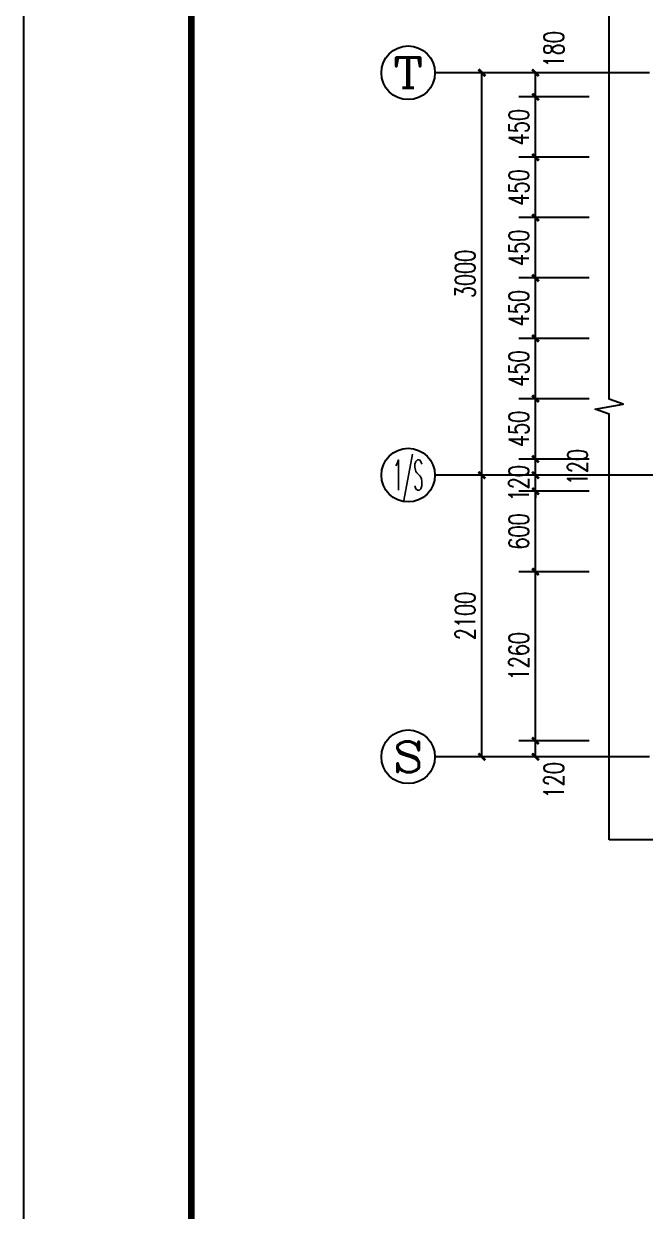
# Model space of a CAD drawing. Extents: x 14204718 to 16986381, y -1556765 to -15898.
# Drawn here: x 14926666 to 14931303, y -928352 to -919499 of the extents above; entities that cross this region are included whole.
import ezdxf
from ezdxf.enums import TextEntityAlignment as Align

# ---------------------------------------------------------------- set-up
doc = ezdxf.new("R2010")
doc.units = 0
doc.header["$LTSCALE"] = 1000
doc.header["$MEASUREMENT"] = 0
doc.linetypes.add('DOTE', pattern=[2.42, 2, -0.2, 0.02, -0.2])
for name, color, linetype in [('AXIS', 3, 'Continuous'), ('AXIS_TEXT', 7, 'Continuous'), ('DIM_SYMB', 3, 'Continuous'), ('DOTE', 8, 'DOTE'), ('TK', 4, 'Continuous')]:
    doc.layers.add(name, color=color, linetype=linetype)
doc.styles.add('_TCH_AXIS', font='COMPLEX', dxfattribs={"bigfont": 'GBCBIG'})
doc.styles.add('_TCH_DIM_T3', font='SIMPLEX', dxfattribs={"width": 0.705882, "bigfont": 'GBCBIG'})
doc.styles.add('COMPLEX', font='COMPLEX')
doc.dimstyles.new('_TCH_ARCH&&50', dxfattribs={"dimtxt": 148.75, "dimasz": 50, "dimexe": 125, "dimexo": 150, "dimgap": 50, "dimtad": 1, "dimdec": 0, "dimzin": 0, "dimdsep": 46, "dimtxsty": '_TCH_DIM_T3', "dimblk": 'ARCHTICK', "dimcen": 0.09, "dimclrt": 7, "dimazin": 2, "dimtfac": 1, "dimtdec": 0, "dimtix": 1, "dimtmove": 2, "dimatfit": 3, "dimfxl": 0, "dimtolj": 1, "dimtzin": 0, "dimarcsym": 0})

# ---------------------------------------------------------------- blocks, each defined once
blk = doc.blocks.new('GeYuanFrame_28875727', base_point=(20.09, 4.53))
at = {"layer": 'TK'}
blk.add_lwpolyline([(20.09, 4.53), (20.09, 598.53), (861.09, 598.53), (861.09, 4.53)], close=True, dxfattribs=at)
at = {"layer": 'TK', "const_width": 1}
blk.add_lwpolyline([(45.09, 588.53), (851.09, 588.53), (851.09, 14.53), (45.09, 14.53)], close=True, dxfattribs=at)
blk = doc.blocks.new('_ArchTick')
at = {"color": 0, "linetype": 'ByBlock', "const_width": 0.4}
blk.add_lwpolyline([(-0.5, -0.5), (0.5, 0.5)], dxfattribs=at)
blk = doc.blocks.new('*D396')
at = {"layer": 'AXIS', "color": 0, "lineweight": -2}
for p, q in [((14930884.3, -919864.4), (14929959.3, -919864.4)), ((14930084.3, -922864.4), (14930084.3, -919864.4)), ((14930884.3, -922864.4), (14929959.3, -922864.4))]:
    blk.add_line(p, q, dxfattribs=at)
at = {"layer": 'Defpoints', "color": 0}
for p in [(14930084.3, -919864.4), (14931034.3, -919864.4), (14931034.3, -922864.4)]:
    blk.add_point(p, dxfattribs=at)
at = {"layer": 'AXIS', "color": 0, "lineweight": -2, "xscale": 50, "yscale": 50, "zscale": 50}
for p, rotation in [((14930084.3, -919864.4), 90), ((14930084.3, -922864.4), 270)]:
    blk.add_blockref('_ArchTick', p, dxfattribs=dict(at, rotation=rotation))
at = {"layer": 'AXIS', "color": 7, "insert": (14929959.9, -921364.4), "char_height": 148.75, "attachment_point": 5, "rotation": 90, "style": '_TCH_DIM_T3'}
blk.add_mtext('\\A1;3000', dxfattribs=at)
blk = doc.blocks.new('*D397')
at = {"layer": 'AXIS', "color": 0, "lineweight": -2}
for p, q in [((14930884.3, -922864.4), (14929959.3, -922864.4)), ((14930084.3, -924964.4), (14930084.3, -922864.4)), ((14930884.3, -924964.4), (14929959.3, -924964.4))]:
    blk.add_line(p, q, dxfattribs=at)
at = {"layer": 'Defpoints', "color": 0}
for p in [(14930084.3, -922864.4), (14931034.3, -922864.4), (14931034.3, -924964.4)]:
    blk.add_point(p, dxfattribs=at)
at = {"layer": 'AXIS', "color": 0, "lineweight": -2, "xscale": 50, "yscale": 50, "zscale": 50}
for p, rotation in [((14930084.3, -922864.4), 90), ((14930084.3, -924964.4), 270)]:
    blk.add_blockref('_ArchTick', p, dxfattribs=dict(at, rotation=rotation))
at = {"layer": 'AXIS', "color": 7, "insert": (14929959.9, -923914.4), "char_height": 148.75, "attachment_point": 5, "rotation": 90, "style": '_TCH_DIM_T3'}
blk.add_mtext('\\A1;2100', dxfattribs=at)
blk = doc.blocks.new('*D398')
at = {"layer": 'AXIS', "color": 0, "lineweight": -2}
for p, q in [((14930884.3, -919864.4), (14930359.3, -919864.4)), ((14930484.3, -920044.5), (14930484.3, -919864.4)), ((14930884.3, -920044.5), (14930359.3, -920044.5))]:
    blk.add_line(p, q, dxfattribs=at)
at = {"layer": 'Defpoints', "color": 0}
for p in [(14930484.3, -919864.4), (14931034.3, -919864.4), (14931034.3, -920044.5)]:
    blk.add_point(p, dxfattribs=at)
at = {"layer": 'AXIS', "color": 0, "lineweight": -2, "xscale": 50, "yscale": 50, "zscale": 50}
for p, rotation in [((14930484.3, -919864.4), 90), ((14930484.3, -920044.5), 270)]:
    blk.add_blockref('_ArchTick', p, dxfattribs=dict(at, rotation=rotation))
at = {"layer": 'AXIS', "color": 7, "insert": (14930621.8, -919689.4), "char_height": 148.75, "attachment_point": 5, "rotation": 90, "style": '_TCH_DIM_T3'}
blk.add_mtext('\\A1;180', dxfattribs=at)
blk = doc.blocks.new('*D399')
at = {"layer": 'AXIS', "color": 0, "lineweight": -2}
for p, q in [((14930884.3, -920044.5), (14930359.3, -920044.5)), ((14930484.3, -920494.4), (14930484.3, -920044.5)), ((14930884.3, -920494.4), (14930359.3, -920494.4))]:
    blk.add_line(p, q, dxfattribs=at)
at = {"layer": 'Defpoints', "color": 0}
for p in [(14930484.3, -920044.5), (14931034.3, -920044.5), (14931034.3, -920494.4)]:
    blk.add_point(p, dxfattribs=at)
at = {"layer": 'AXIS', "color": 0, "lineweight": -2, "xscale": 50, "yscale": 50, "zscale": 50}
for p, rotation in [((14930484.3, -920044.5), 90), ((14930484.3, -920494.4), 270)]:
    blk.add_blockref('_ArchTick', p, dxfattribs=dict(at, rotation=rotation))
at = {"layer": 'AXIS', "color": 7, "insert": (14930359.9, -920269.5), "char_height": 148.75, "attachment_point": 5, "rotation": 90, "style": '_TCH_DIM_T3'}
blk.add_mtext('\\A1;450', dxfattribs=at)
blk = doc.blocks.new('*D400')
at = {"layer": 'AXIS', "color": 0, "lineweight": -2}
for p, q in [((14930884.3, -920494.4), (14930359.3, -920494.4)), ((14930484.3, -920944.4), (14930484.3, -920494.4)), ((14930884.3, -920944.4), (14930359.3, -920944.4))]:
    blk.add_line(p, q, dxfattribs=at)
at = {"layer": 'Defpoints', "color": 0}
for p in [(14930484.3, -920494.4), (14931034.3, -920494.4), (14931034.3, -920944.4)]:
    blk.add_point(p, dxfattribs=at)
at = {"layer": 'AXIS', "color": 0, "lineweight": -2, "xscale": 50, "yscale": 50, "zscale": 50}
for p, rotation in [((14930484.3, -920494.4), 90), ((14930484.3, -920944.4), 270)]:
    blk.add_blockref('_ArchTick', p, dxfattribs=dict(at, rotation=rotation))
at = {"layer": 'AXIS', "color": 7, "insert": (14930359.9, -920719.4), "char_height": 148.75, "attachment_point": 5, "rotation": 90, "style": '_TCH_DIM_T3'}
blk.add_mtext('\\A1;450', dxfattribs=at)
blk = doc.blocks.new('*D401')
at = {"layer": 'AXIS', "color": 0, "lineweight": -2}
for p, q in [((14930884.3, -920944.4), (14930359.3, -920944.4)), ((14930484.3, -921394.4), (14930484.3, -920944.4)), ((14930884.3, -921394.4), (14930359.3, -921394.4))]:
    blk.add_line(p, q, dxfattribs=at)
at = {"layer": 'Defpoints', "color": 0}
for p in [(14930484.3, -920944.4), (14931034.3, -920944.4), (14931034.3, -921394.4)]:
    blk.add_point(p, dxfattribs=at)
at = {"layer": 'AXIS', "color": 0, "lineweight": -2, "xscale": 50, "yscale": 50, "zscale": 50}
for p, rotation in [((14930484.3, -920944.4), 90), ((14930484.3, -921394.4), 270)]:
    blk.add_blockref('_ArchTick', p, dxfattribs=dict(at, rotation=rotation))
at = {"layer": 'AXIS', "color": 7, "insert": (14930359.9, -921169.4), "char_height": 148.75, "attachment_point": 5, "rotation": 90, "style": '_TCH_DIM_T3'}
blk.add_mtext('\\A1;450', dxfattribs=at)
blk = doc.blocks.new('*D402')
at = {"layer": 'AXIS', "color": 0, "lineweight": -2}
for p, q in [((14930884.3, -921394.4), (14930359.3, -921394.4)), ((14930484.3, -921844.4), (14930484.3, -921394.4)), ((14930884.3, -921844.4), (14930359.3, -921844.4))]:
    blk.add_line(p, q, dxfattribs=at)
at = {"layer": 'Defpoints', "color": 0}
for p in [(14930484.3, -921394.4), (14931034.3, -921394.4), (14931034.3, -921844.4)]:
    blk.add_point(p, dxfattribs=at)
at = {"layer": 'AXIS', "color": 0, "lineweight": -2, "xscale": 50, "yscale": 50, "zscale": 50}
for p, rotation in [((14930484.3, -921394.4), 90), ((14930484.3, -921844.4), 270)]:
    blk.add_blockref('_ArchTick', p, dxfattribs=dict(at, rotation=rotation))
at = {"layer": 'AXIS', "color": 7, "insert": (14930359.9, -921619.4), "char_height": 148.75, "attachment_point": 5, "rotation": 90, "style": '_TCH_DIM_T3'}
blk.add_mtext('\\A1;450', dxfattribs=at)
blk = doc.blocks.new('*D403')
at = {"layer": 'AXIS', "color": 0, "lineweight": -2}
for p, q in [((14930884.3, -921844.4), (14930359.3, -921844.4)), ((14930484.3, -922294.4), (14930484.3, -921844.4)), ((14930884.3, -922294.4), (14930359.3, -922294.4))]:
    blk.add_line(p, q, dxfattribs=at)
at = {"layer": 'Defpoints', "color": 0}
for p in [(14930484.3, -921844.4), (14931034.3, -921844.4), (14931034.3, -922294.4)]:
    blk.add_point(p, dxfattribs=at)
at = {"layer": 'AXIS', "color": 0, "lineweight": -2, "xscale": 50, "yscale": 50, "zscale": 50}
for p, rotation in [((14930484.3, -921844.4), 90), ((14930484.3, -922294.4), 270)]:
    blk.add_blockref('_ArchTick', p, dxfattribs=dict(at, rotation=rotation))
at = {"layer": 'AXIS', "color": 7, "insert": (14930359.9, -922069.4), "char_height": 148.75, "attachment_point": 5, "rotation": 90, "style": '_TCH_DIM_T3'}
blk.add_mtext('\\A1;450', dxfattribs=at)
blk = doc.blocks.new('*D404')
at = {"layer": 'AXIS', "color": 0, "lineweight": -2}
for p, q in [((14930884.3, -922294.4), (14930359.3, -922294.4)), ((14930484.3, -922744.4), (14930484.3, -922294.4)), ((14930884.3, -922744.4), (14930359.3, -922744.4))]:
    blk.add_line(p, q, dxfattribs=at)
at = {"layer": 'Defpoints', "color": 0}
for p in [(14930484.3, -922294.4), (14931034.3, -922294.4), (14931034.3, -922744.4)]:
    blk.add_point(p, dxfattribs=at)
at = {"layer": 'AXIS', "color": 0, "lineweight": -2, "xscale": 50, "yscale": 50, "zscale": 50}
for p, rotation in [((14930484.3, -922294.4), 90), ((14930484.3, -922744.4), 270)]:
    blk.add_blockref('_ArchTick', p, dxfattribs=dict(at, rotation=rotation))
at = {"layer": 'AXIS', "color": 7, "insert": (14930359.9, -922519.4), "char_height": 148.75, "attachment_point": 5, "rotation": 90, "style": '_TCH_DIM_T3'}
blk.add_mtext('\\A1;450', dxfattribs=at)
blk = doc.blocks.new('*D405')
at = {"layer": 'AXIS', "color": 0, "lineweight": -2}
for p, q in [((14930884.3, -922744.4), (14930359.3, -922744.4)), ((14930484.3, -922864.4), (14930484.3, -922744.4)), ((14930884.3, -922864.4), (14930359.3, -922864.4))]:
    blk.add_line(p, q, dxfattribs=at)
at = {"layer": 'Defpoints', "color": 0}
for p in [(14930484.3, -922744.4), (14931034.3, -922744.4), (14931034.3, -922864.4)]:
    blk.add_point(p, dxfattribs=at)
at = {"layer": 'AXIS', "color": 0, "lineweight": -2, "xscale": 50, "yscale": 50, "zscale": 50}
for p, rotation in [((14930484.3, -922744.4), 90), ((14930484.3, -922864.4), 270)]:
    blk.add_blockref('_ArchTick', p, dxfattribs=dict(at, rotation=rotation))
at = {"layer": 'AXIS', "color": 7, "insert": (14930796.8, -922804.4), "char_height": 148.75, "attachment_point": 5, "rotation": 90, "style": '_TCH_DIM_T3'}
blk.add_mtext('\\A1;120', dxfattribs=at)
blk = doc.blocks.new('*D406')
at = {"layer": 'AXIS', "color": 0, "lineweight": -2}
for p, q in [((14930884.3, -922864.4), (14930359.3, -922864.4)), ((14930484.3, -922864.4), (14930484.3, -922814.4)), ((14930484.3, -922984.4), (14930484.3, -922864.4)), ((14930884.3, -922984.4), (14930359.3, -922984.4)), ((14930484.3, -922984.4), (14930484.3, -923034.4))]:
    blk.add_line(p, q, dxfattribs=at)
at = {"layer": 'Defpoints', "color": 0}
for p in [(14930484.3, -922864.4), (14931034.3, -922864.4), (14931034.3, -922984.4)]:
    blk.add_point(p, dxfattribs=at)
at = {"layer": 'AXIS', "color": 0, "lineweight": -2, "xscale": 50, "yscale": 50, "zscale": 50}
for p, rotation in [((14930484.3, -922864.4), 270), ((14930484.3, -922984.4), 90)]:
    blk.add_blockref('_ArchTick', p, dxfattribs=dict(at, rotation=rotation))
at = {"layer": 'AXIS', "color": 7, "insert": (14930359.9, -922924.4), "char_height": 148.75, "attachment_point": 5, "rotation": 90, "style": '_TCH_DIM_T3'}
blk.add_mtext('\\A1;120', dxfattribs=at)
blk = doc.blocks.new('*D407')
at = {"layer": 'AXIS', "color": 0, "lineweight": -2}
for p, q in [((14930884.3, -922984.4), (14930359.3, -922984.4)), ((14930484.3, -923584.4), (14930484.3, -922984.4)), ((14930884.3, -923584.4), (14930359.3, -923584.4))]:
    blk.add_line(p, q, dxfattribs=at)
at = {"layer": 'Defpoints', "color": 0}
for p in [(14930484.3, -922984.4), (14931034.3, -922984.4), (14931034.3, -923584.4)]:
    blk.add_point(p, dxfattribs=at)
at = {"layer": 'AXIS', "color": 0, "lineweight": -2, "xscale": 50, "yscale": 50, "zscale": 50}
for p, rotation in [((14930484.3, -922984.4), 90), ((14930484.3, -923584.4), 270)]:
    blk.add_blockref('_ArchTick', p, dxfattribs=dict(at, rotation=rotation))
at = {"layer": 'AXIS', "color": 7, "insert": (14930359.9, -923284.4), "char_height": 148.75, "attachment_point": 5, "rotation": 90, "style": '_TCH_DIM_T3'}
blk.add_mtext('\\A1;600', dxfattribs=at)
blk = doc.blocks.new('*D408')
at = {"layer": 'AXIS', "color": 0, "lineweight": -2}
for p, q in [((14930884.3, -923584.4), (14930359.3, -923584.4)), ((14930484.3, -924844.4), (14930484.3, -923584.4)), ((14930884.3, -924844.4), (14930359.3, -924844.4))]:
    blk.add_line(p, q, dxfattribs=at)
at = {"layer": 'Defpoints', "color": 0}
for p in [(14930484.3, -923584.4), (14931034.3, -923584.4), (14931034.3, -924844.4)]:
    blk.add_point(p, dxfattribs=at)
at = {"layer": 'AXIS', "color": 0, "lineweight": -2, "xscale": 50, "yscale": 50, "zscale": 50}
for p, rotation in [((14930484.3, -923584.4), 90), ((14930484.3, -924844.4), 270)]:
    blk.add_blockref('_ArchTick', p, dxfattribs=dict(at, rotation=rotation))
at = {"layer": 'AXIS', "color": 7, "insert": (14930359.9, -924214.4), "char_height": 148.75, "attachment_point": 5, "rotation": 90, "style": '_TCH_DIM_T3'}
blk.add_mtext('\\A1;1260', dxfattribs=at)
blk = doc.blocks.new('*D409')
at = {"layer": 'AXIS', "color": 0, "lineweight": -2}
for p, q in [((14930884.3, -924844.4), (14930359.3, -924844.4)), ((14930484.3, -924964.4), (14930484.3, -924844.4)), ((14930884.3, -924964.4), (14930359.3, -924964.4))]:
    blk.add_line(p, q, dxfattribs=at)
at = {"layer": 'Defpoints', "color": 0}
for p in [(14930484.3, -924844.4), (14931034.3, -924844.4), (14931034.3, -924964.4)]:
    blk.add_point(p, dxfattribs=at)
at = {"layer": 'AXIS', "color": 0, "lineweight": -2, "xscale": 50, "yscale": 50, "zscale": 50}
for p, rotation in [((14930484.3, -924844.4), 90), ((14930484.3, -924964.4), 270)]:
    blk.add_blockref('_ArchTick', p, dxfattribs=dict(at, rotation=rotation))
at = {"layer": 'AXIS', "color": 7, "insert": (14930621.8, -925139.4), "char_height": 148.75, "attachment_point": 5, "rotation": 90, "style": '_TCH_DIM_T3'}
blk.add_mtext('\\A1;120', dxfattribs=at)
blk = doc.blocks.new('_AXISO')
blk.add_circle((0, 0), 0.5)
at = {"layer": 'AXIS_TEXT', "style": 'COMPLEX', "width": 1.041667}
blk.add_attdef('A', text='', height=0.56, dxfattribs=at).set_placement((-0.25, -0.28), (0.25, -0.28), align=Align.FIT)

msp = doc.modelspace()

# ---------------------------------------------------------------- linework, layer by layer
at = {"layer": 'AXIS'}
for p, q in [((14931034.3, -919864.4), (14929734.3, -919864.4)), ((14931034.3, -922864.4), (14929734.3, -922864.4)), ((14931034.3, -924964.4), (14929734.3, -924964.4))]:
    msp.add_line(p, q, dxfattribs=at)
at = {"layer": 'DIM_SYMB'}
for points in [[(14931034.3, -925584.4), (14931034.3, -922410.7), (14930929.3, -922372.5), (14931139.3, -922335.4), (14931034.3, -922298.2), (14931034.3, -919124.4)], [(14938594.3, -925584.4), (14934870.6, -925584.4), (14934832.3, -925689.4), (14934795.3, -925479.4), (14934758.1, -925584.4), (14931034.3, -925584.4)]]:
    msp.add_lwpolyline(points, dxfattribs=at)
at = {"layer": 'DOTE'}
for p, q in [((14938594.3, -919864.4, 400), (14931034.3, -919864.4, 400)), ((14936274.3, -922864.4, 400), (14931034.3, -922864.4, 400)), ((14938594.3, -924964.4, 400), (14931034.3, -924964.4, 400))]:
    msp.add_line(p, q, dxfattribs=at)

# ---------------------------------------------------------------- block references
at = {"xscale": 50, "yscale": 50, "zscale": 50}
msp.add_blockref('GeYuanFrame_28875727', (14926666.4, -943952), dxfattribs=at)
at = {"layer": 'AXIS'}
ref = msp.add_blockref('_AXISO', (14929534.3, -919864.4), dxfattribs=dict(at, xscale=400, yscale=400, zscale=400))
ref.add_attrib('A', 'T', dxfattribs={"layer": 'AXIS_TEXT', "ltscale": 0.5, "height": 226.3, "style": '_TCH_AXIS', "width": 1.4}).set_placement((14929421.2, -919977.6), (14929647.4, -919977.6), align=Align.FIT)
ref = msp.add_blockref('_AXISO', (14929534.3, -922864.4), dxfattribs=dict(at, xscale=400, yscale=400, zscale=400))
ref.add_attrib('A', '1/S', dxfattribs={"layer": 'AXIS_TEXT', "ltscale": 0.5, "height": 226.27, "style": '_TCH_AXIS', "width": 0.411765}).set_placement((14929421.2, -922977.6), (14929647.4, -922977.6), align=Align.FIT)
ref = msp.add_blockref('_AXISO', (14929534.3, -924964.4), dxfattribs=dict(at, xscale=400, yscale=400, zscale=400))
ref.add_attrib('A', 'S', dxfattribs={"layer": 'AXIS_TEXT', "ltscale": 0.5, "height": 226.3, "style": '_TCH_AXIS', "width": 1.5}).set_placement((14929421.2, -925077.6), (14929647.4, -925077.6), align=Align.FIT)

# ---------------------------------------------------------------- dimensions: what is measured, and where the dimension line sits
for base, p1, p2, text, picture, middle in [((14930484.3, -919864.4), (14931034.3, -920044.5), (14931034.3, -919864.4), '180', '*D398', (14930621.8, -919689.4)), ((14930484.3, -922744.4), (14931034.3, -922864.4), (14931034.3, -922744.4), '120', '*D405', (14930796.8, -922804.4)), ((14930484.3, -924844.4), (14931034.3, -924964.4), (14931034.3, -924844.4), '120', '*D409', (14930621.8, -925139.4))]:
    dim = msp.add_linear_dim(base=base, p1=p1, p2=p2, angle=90, text=text, dimstyle='_TCH_ARCH&&50', dxfattribs=at)
    dim.commit()
    dim.dimension.update_dxf_attribs({"geometry": picture, "text_midpoint": middle, "dimtype": 161})
for p1, p2, distance, text, picture, middle in [((14931034.3, -922864.4), (14931034.3, -919864.4), 950, '3000', '*D396', (14929959.9, -921364.4)), ((14931034.3, -920494.4), (14931034.3, -920044.5), 550, '450', '*D399', (14930359.9, -920269.5)), ((14931034.3, -920944.4), (14931034.3, -920494.4), 550, '450', '*D400', (14930359.9, -920719.4)), ((14931034.3, -921394.4), (14931034.3, -920944.4), 550, '450', '*D401', (14930359.9, -921169.4)), ((14931034.3, -921844.4), (14931034.3, -921394.4), 550, '450', '*D402', (14930359.9, -921619.4)), ((14931034.3, -922294.4), (14931034.3, -921844.4), 550, '450', '*D403', (14930359.9, -922069.4)), ((14931034.3, -922744.4), (14931034.3, -922294.4), 550, '450', '*D404', (14930359.9, -922519.4)), ((14931034.3, -922984.4), (14931034.3, -922864.4), 550, '120', '*D406', (14930359.9, -922924.4)), ((14931034.3, -924964.4), (14931034.3, -922864.4), 950, '2100', '*D397', (14929959.9, -923914.4)), ((14931034.3, -923584.4), (14931034.3, -922984.4), 550, '600', '*D407', (14930359.9, -923284.4)), ((14931034.3, -924844.4), (14931034.3, -923584.4), 550, '1260', '*D408', (14930359.9, -924214.4))]:
    dim = msp.add_aligned_dim(p1=p1, p2=p2, distance=distance, text=text, dimstyle='_TCH_ARCH&&50', dxfattribs=at)
    dim.commit()
    dim.dimension.update_dxf_attribs({"geometry": picture, "text_midpoint": middle})

doc.saveas('drawing.dxf')
